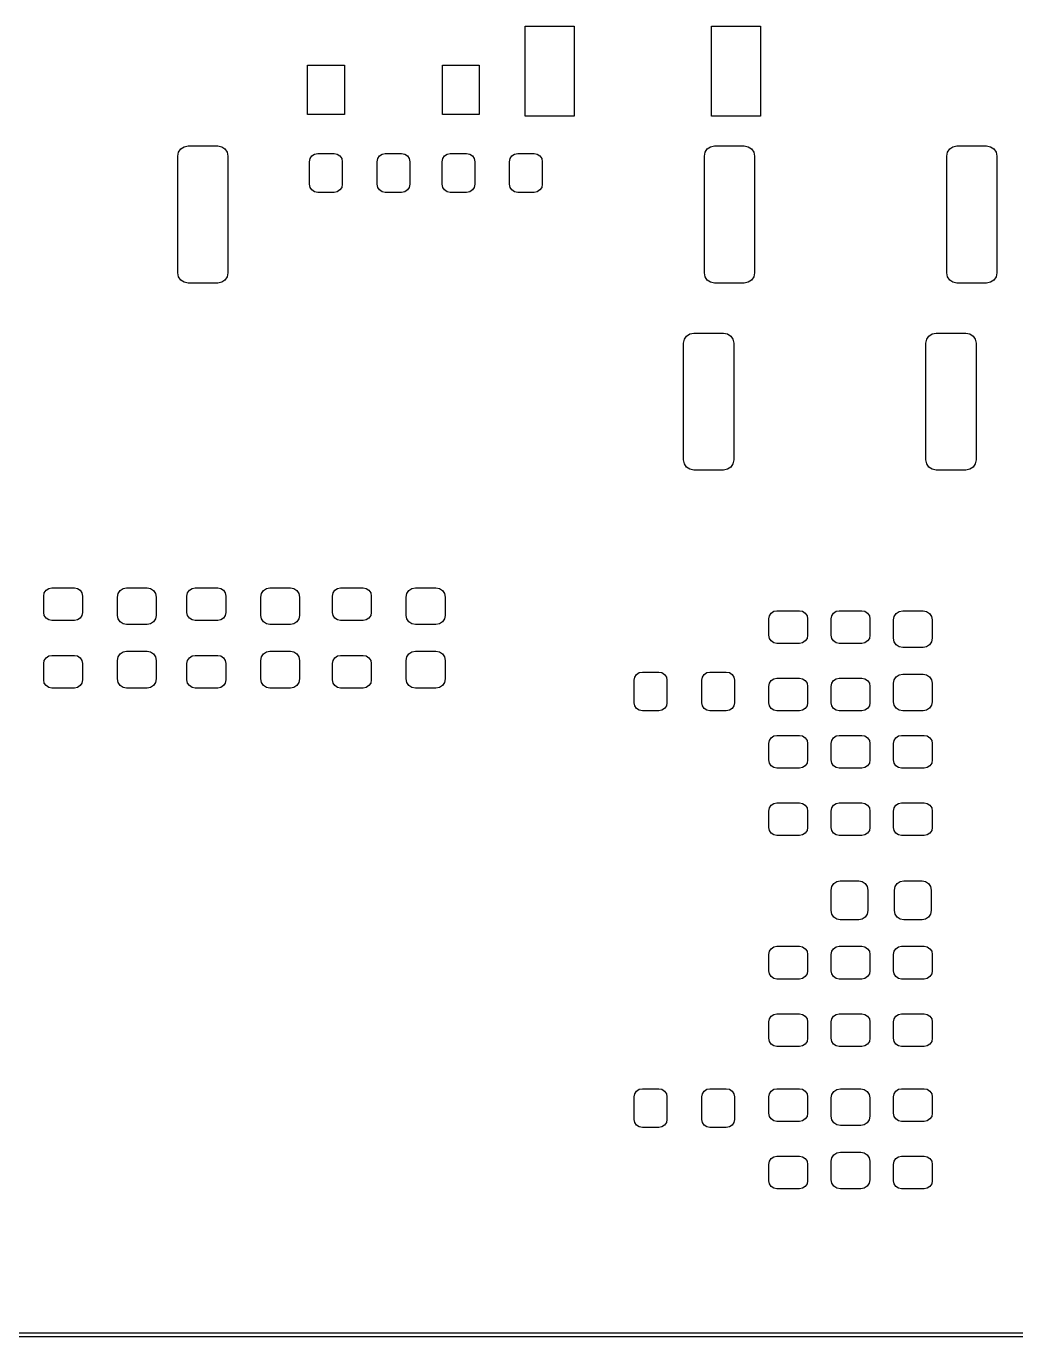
# Model space of a CAD drawing. Extents: x 70 to 170, y -130 to -60.
# Drawn here: x 123.61 to 147.8, y -130.05 to -98.01 of the extents above; entities that cross this region are included whole.
import ezdxf

# ---------------------------------------------------------------- set-up
doc = ezdxf.new("R2010")
doc.units = 0
doc.layers.add('BLACK', color=7, linetype='CONTINUOUS')

msp = doc.modelspace()

# ---------------------------------------------------------------- linework, layer by layer
at = {"layer": 'BLACK', "linetype": 'CONTINUOUS'}
for p, q in [((135.805, -100.213), (135.805, -98.013)), ((135.805, -98.013), (137.005, -98.013)), ((137.005, -98.013), (137.005, -100.213)), ((140.365, -100.213), (140.365, -98.013)), ((140.365, -98.013), (141.565, -98.013)), ((141.565, -98.013), (141.565, -100.213)), ((130.488, -100.168), (130.488, -98.968)), ((130.488, -98.968), (131.388, -98.968)), ((131.388, -98.968), (131.388, -100.168)), ((133.788, -100.168), (133.788, -98.968)), ((133.788, -98.968), (134.688, -98.968)), ((134.688, -98.968), (134.688, -100.168)), ((131.388, -100.168), (130.488, -100.168)), ((134.688, -100.168), (133.788, -100.168)), ((137.005, -100.213), (135.805, -100.213)), ((141.565, -100.213), (140.365, -100.213)), ((127.318, -101.191), (127.337, -101.095)), ((127.318, -104.041), (127.318, -101.191)), ((127.337, -101.095), (127.391, -101.014)), ((127.391, -101.014), (127.472, -100.96)), ((127.472, -100.96), (127.568, -100.941)), ((127.568, -100.941), (128.293, -100.941)), ((128.293, -100.941), (128.389, -100.96)), ((128.389, -100.96), (128.47, -101.014)), ((128.47, -101.014), (128.524, -101.095)), ((128.524, -101.095), (128.543, -101.191)), ((128.543, -101.191), (128.543, -104.041)), ((130.553, -101.248), (130.597, -101.184)), ((130.597, -101.184), (130.661, -101.14)), ((130.661, -101.14), (130.738, -101.125)), ((130.738, -101.125), (131.138, -101.125)), ((131.138, -101.125), (131.215, -101.14)), ((131.215, -101.14), (131.279, -101.184)), ((131.279, -101.184), (131.323, -101.248)), ((132.203, -101.248), (132.247, -101.184)), ((132.247, -101.184), (132.311, -101.14)), ((132.311, -101.14), (132.388, -101.125)), ((132.388, -101.125), (132.788, -101.125)), ((132.788, -101.125), (132.865, -101.14)), ((132.865, -101.14), (132.929, -101.184)), ((132.929, -101.184), (132.973, -101.248)), ((133.792, -101.248), (133.836, -101.184)), ((133.836, -101.184), (133.9, -101.14)), ((133.9, -101.14), (133.977, -101.125)), ((133.977, -101.125), (134.377, -101.125)), ((134.377, -101.125), (134.454, -101.14)), ((134.454, -101.14), (134.518, -101.184)), ((134.518, -101.184), (134.562, -101.248)), ((135.442, -101.248), (135.486, -101.184)), ((135.486, -101.184), (135.55, -101.14)), ((135.55, -101.14), (135.627, -101.125)), ((135.627, -101.125), (136.027, -101.125)), ((136.027, -101.125), (136.104, -101.14)), ((136.104, -101.14), (136.168, -101.184)), ((136.168, -101.184), (136.212, -101.248)), ((140.189, -101.191), (140.208, -101.095)), ((140.189, -104.041), (140.189, -101.191)), ((140.208, -101.095), (140.262, -101.014)), ((140.262, -101.014), (140.343, -100.96)), ((140.343, -100.96), (140.439, -100.941)), ((140.439, -100.941), (141.164, -100.941)), ((141.164, -100.941), (141.26, -100.96)), ((141.26, -100.96), (141.341, -101.014)), ((141.341, -101.014), (141.395, -101.095)), ((141.395, -101.095), (141.414, -101.191)), ((141.414, -101.191), (141.414, -104.041)), ((146.114, -101.191), (146.133, -101.095)), ((146.114, -104.041), (146.114, -101.191)), ((146.133, -101.095), (146.187, -101.014)), ((146.187, -101.014), (146.268, -100.96)), ((146.268, -100.96), (146.364, -100.941)), ((146.364, -100.941), (147.089, -100.941)), ((147.089, -100.941), (147.185, -100.96)), ((147.185, -100.96), (147.266, -101.014)), ((147.266, -101.014), (147.32, -101.095)), ((147.32, -101.095), (147.339, -101.191)), ((147.339, -101.191), (147.339, -104.041)), ((130.538, -101.325), (130.553, -101.248)), ((130.538, -101.875), (130.538, -101.325)), ((131.323, -101.248), (131.338, -101.325)), ((131.338, -101.325), (131.338, -101.875)), ((132.188, -101.325), (132.203, -101.248)), ((132.188, -101.875), (132.188, -101.325)), ((132.973, -101.248), (132.988, -101.325)), ((132.988, -101.325), (132.988, -101.875)), ((133.777, -101.325), (133.792, -101.248)), ((133.777, -101.875), (133.777, -101.325)), ((134.562, -101.248), (134.577, -101.325)), ((134.577, -101.325), (134.577, -101.875)), ((135.427, -101.325), (135.442, -101.248)), ((135.427, -101.875), (135.427, -101.325)), ((136.212, -101.248), (136.227, -101.325)), ((136.227, -101.325), (136.227, -101.875)), ((130.553, -101.952), (130.538, -101.875)), ((131.338, -101.875), (131.323, -101.952)), ((132.203, -101.952), (132.188, -101.875)), ((132.988, -101.875), (132.973, -101.952)), ((133.792, -101.952), (133.777, -101.875)), ((134.577, -101.875), (134.562, -101.952)), ((135.442, -101.952), (135.427, -101.875)), ((136.227, -101.875), (136.212, -101.952)), ((130.597, -102.016), (130.553, -101.952)), ((130.661, -102.06), (130.597, -102.016)), ((130.738, -102.075), (130.661, -102.06)), ((131.138, -102.075), (130.738, -102.075)), ((131.215, -102.06), (131.138, -102.075)), ((131.279, -102.016), (131.215, -102.06)), ((131.323, -101.952), (131.279, -102.016)), ((132.247, -102.016), (132.203, -101.952)), ((132.311, -102.06), (132.247, -102.016)), ((132.388, -102.075), (132.311, -102.06)), ((132.788, -102.075), (132.388, -102.075)), ((132.865, -102.06), (132.788, -102.075)), ((132.929, -102.016), (132.865, -102.06)), ((132.973, -101.952), (132.929, -102.016)), ((133.836, -102.016), (133.792, -101.952)), ((133.9, -102.06), (133.836, -102.016)), ((133.977, -102.075), (133.9, -102.06)), ((134.377, -102.075), (133.977, -102.075)), ((134.454, -102.06), (134.377, -102.075)), ((134.518, -102.016), (134.454, -102.06)), ((134.562, -101.952), (134.518, -102.016)), ((135.486, -102.016), (135.442, -101.952)), ((135.55, -102.06), (135.486, -102.016)), ((135.627, -102.075), (135.55, -102.06)), ((136.027, -102.075), (135.627, -102.075)), ((136.104, -102.06), (136.027, -102.075)), ((136.168, -102.016), (136.104, -102.06)), ((136.212, -101.952), (136.168, -102.016)), ((127.337, -104.137), (127.318, -104.041)), ((128.543, -104.041), (128.524, -104.137)), ((140.208, -104.137), (140.189, -104.041)), ((141.414, -104.041), (141.395, -104.137)), ((146.133, -104.137), (146.114, -104.041)), ((147.339, -104.041), (147.32, -104.137)), ((127.391, -104.218), (127.337, -104.137)), ((127.472, -104.272), (127.391, -104.218)), ((127.568, -104.291), (127.472, -104.272)), ((128.293, -104.291), (127.568, -104.291)), ((128.389, -104.272), (128.293, -104.291)), ((128.47, -104.218), (128.389, -104.272)), ((128.524, -104.137), (128.47, -104.218)), ((140.262, -104.218), (140.208, -104.137)), ((140.343, -104.272), (140.262, -104.218)), ((140.439, -104.291), (140.343, -104.272)), ((141.164, -104.291), (140.439, -104.291)), ((141.26, -104.272), (141.164, -104.291)), ((141.341, -104.218), (141.26, -104.272)), ((141.395, -104.137), (141.341, -104.218)), ((146.187, -104.218), (146.133, -104.137)), ((146.268, -104.272), (146.187, -104.218)), ((146.364, -104.291), (146.268, -104.272)), ((147.089, -104.291), (146.364, -104.291)), ((147.185, -104.272), (147.089, -104.291)), ((147.266, -104.218), (147.185, -104.272)), ((147.32, -104.137), (147.266, -104.218)), ((139.681, -105.763), (139.7, -105.667)), ((139.7, -105.667), (139.754, -105.586)), ((139.754, -105.586), (139.835, -105.532)), ((139.835, -105.532), (139.931, -105.513)), ((139.931, -105.513), (140.656, -105.513)), ((140.656, -105.513), (140.752, -105.532)), ((140.752, -105.532), (140.833, -105.586)), ((140.833, -105.586), (140.887, -105.667)), ((140.887, -105.667), (140.906, -105.763)), ((145.606, -105.763), (145.625, -105.667)), ((145.625, -105.667), (145.679, -105.586)), ((145.679, -105.586), (145.76, -105.532)), ((145.76, -105.532), (145.856, -105.513)), ((145.856, -105.513), (146.581, -105.513)), ((146.581, -105.513), (146.677, -105.532)), ((146.677, -105.532), (146.758, -105.586)), ((146.758, -105.586), (146.812, -105.667)), ((146.812, -105.667), (146.831, -105.763)), ((139.681, -108.613), (139.681, -105.763)), ((140.906, -105.763), (140.906, -108.613)), ((145.606, -108.613), (145.606, -105.763)), ((146.831, -105.763), (146.831, -108.613)), ((139.7, -108.709), (139.681, -108.613)), ((139.754, -108.79), (139.7, -108.709)), ((139.835, -108.844), (139.754, -108.79)), ((139.931, -108.863), (139.835, -108.844)), ((140.656, -108.863), (139.931, -108.863)), ((140.752, -108.844), (140.656, -108.863)), ((140.833, -108.79), (140.752, -108.844)), ((140.887, -108.709), (140.833, -108.79)), ((140.906, -108.613), (140.887, -108.709)), ((145.625, -108.709), (145.606, -108.613)), ((145.679, -108.79), (145.625, -108.709)), ((145.76, -108.844), (145.679, -108.79)), ((145.856, -108.863), (145.76, -108.844)), ((146.581, -108.863), (145.856, -108.863)), ((146.677, -108.844), (146.581, -108.863)), ((146.758, -108.79), (146.677, -108.844)), ((146.812, -108.709), (146.758, -108.79)), ((146.831, -108.613), (146.812, -108.709)), ((124.052, -111.865), (124.095, -111.801)), ((124.095, -111.801), (124.16, -111.757)), ((124.16, -111.757), (124.237, -111.742)), ((124.237, -111.742), (124.787, -111.742)), ((124.787, -111.742), (124.863, -111.757)), ((124.863, -111.757), (124.928, -111.801)), ((124.928, -111.801), (124.972, -111.865)), ((125.858, -111.881), (125.907, -111.808)), ((125.907, -111.808), (125.98, -111.759)), ((125.98, -111.759), (126.066, -111.742)), ((126.066, -111.742), (126.566, -111.742)), ((126.566, -111.742), (126.652, -111.759)), ((126.652, -111.759), (126.725, -111.808)), ((126.725, -111.808), (126.774, -111.881)), ((127.556, -111.865), (127.6, -111.801)), ((127.6, -111.801), (127.664, -111.757)), ((127.664, -111.757), (127.741, -111.742)), ((127.741, -111.742), (128.291, -111.742)), ((128.291, -111.742), (128.368, -111.757)), ((128.368, -111.757), (128.432, -111.801)), ((128.432, -111.801), (128.476, -111.865)), ((129.362, -111.881), (129.411, -111.808)), ((129.411, -111.808), (129.484, -111.759)), ((129.484, -111.759), (129.57, -111.742)), ((129.57, -111.742), (130.07, -111.742)), ((130.07, -111.742), (130.156, -111.759)), ((130.156, -111.759), (130.229, -111.808)), ((130.229, -111.808), (130.278, -111.881)), ((131.112, -111.865), (131.156, -111.801)), ((131.156, -111.801), (131.22, -111.757)), ((131.22, -111.757), (131.297, -111.742)), ((131.297, -111.742), (131.847, -111.742)), ((131.847, -111.742), (131.924, -111.757)), ((131.924, -111.757), (131.988, -111.801)), ((131.988, -111.801), (132.032, -111.865)), ((132.918, -111.881), (132.967, -111.808)), ((132.967, -111.808), (133.04, -111.759)), ((133.04, -111.759), (133.126, -111.742)), ((133.126, -111.742), (133.626, -111.742)), ((133.626, -111.742), (133.712, -111.759)), ((133.712, -111.759), (133.785, -111.808)), ((133.785, -111.808), (133.834, -111.881)), ((124.037, -111.942), (124.052, -111.865)), ((124.037, -112.342), (124.037, -111.942)), ((124.972, -111.865), (124.987, -111.942)), ((124.987, -111.942), (124.987, -112.342)), ((125.841, -111.967), (125.858, -111.881)), ((125.841, -112.417), (125.841, -111.967)), ((126.774, -111.881), (126.791, -111.967)), ((126.791, -111.967), (126.791, -112.417)), ((127.541, -111.942), (127.556, -111.865)), ((127.541, -112.342), (127.541, -111.942)), ((128.476, -111.865), (128.491, -111.942)), ((128.491, -111.942), (128.491, -112.342)), ((129.345, -111.967), (129.362, -111.881)), ((129.345, -112.417), (129.345, -111.967)), ((130.278, -111.881), (130.295, -111.967)), ((130.295, -111.967), (130.295, -112.417)), ((131.097, -111.942), (131.112, -111.865)), ((131.097, -112.342), (131.097, -111.942)), ((132.032, -111.865), (132.047, -111.942)), ((132.047, -111.942), (132.047, -112.342)), ((132.901, -111.967), (132.918, -111.881)), ((132.901, -112.417), (132.901, -111.967)), ((133.834, -111.881), (133.851, -111.967)), ((133.851, -111.967), (133.851, -112.417)), ((124.052, -112.419), (124.037, -112.342)), ((124.095, -112.483), (124.052, -112.419)), ((124.972, -112.419), (124.928, -112.483)), ((124.987, -112.342), (124.972, -112.419)), ((125.858, -112.503), (125.841, -112.417)), ((126.791, -112.417), (126.774, -112.503)), ((127.556, -112.419), (127.541, -112.342)), ((127.6, -112.483), (127.556, -112.419)), ((128.476, -112.419), (128.432, -112.483)), ((128.491, -112.342), (128.476, -112.419)), ((129.362, -112.503), (129.345, -112.417)), ((130.295, -112.417), (130.278, -112.503)), ((131.112, -112.419), (131.097, -112.342)), ((131.156, -112.483), (131.112, -112.419)), ((132.032, -112.419), (131.988, -112.483)), ((132.047, -112.342), (132.032, -112.419)), ((132.918, -112.503), (132.901, -112.417)), ((133.851, -112.417), (133.834, -112.503)), ((141.765, -112.5), (141.78, -112.423)), ((141.78, -112.423), (141.824, -112.359)), ((141.824, -112.359), (141.888, -112.315)), ((141.888, -112.315), (141.965, -112.3)), ((141.965, -112.3), (142.515, -112.3)), ((142.515, -112.3), (142.592, -112.315)), ((142.592, -112.315), (142.656, -112.359)), ((142.656, -112.359), (142.7, -112.423)), ((142.7, -112.423), (142.715, -112.5)), ((143.289, -112.5), (143.304, -112.423)), ((143.304, -112.423), (143.348, -112.359)), ((143.348, -112.359), (143.412, -112.315)), ((143.412, -112.315), (143.489, -112.3)), ((143.489, -112.3), (144.039, -112.3)), ((144.039, -112.3), (144.116, -112.315)), ((144.116, -112.315), (144.18, -112.359)), ((144.18, -112.359), (144.224, -112.423)), ((144.224, -112.423), (144.239, -112.5)), ((144.813, -112.525), (144.83, -112.439)), ((144.83, -112.439), (144.879, -112.366)), ((144.879, -112.366), (144.952, -112.317)), ((144.952, -112.317), (145.038, -112.3)), ((145.038, -112.3), (145.538, -112.3)), ((145.538, -112.3), (145.624, -112.317)), ((145.624, -112.317), (145.697, -112.366)), ((145.697, -112.366), (145.746, -112.439)), ((145.746, -112.439), (145.763, -112.525)), ((124.16, -112.527), (124.095, -112.483)), ((124.237, -112.542), (124.16, -112.527)), ((124.787, -112.542), (124.237, -112.542)), ((124.863, -112.527), (124.787, -112.542)), ((124.928, -112.483), (124.863, -112.527)), ((125.907, -112.576), (125.858, -112.503)), ((125.98, -112.625), (125.907, -112.576)), ((126.066, -112.642), (125.98, -112.625)), ((126.566, -112.642), (126.066, -112.642)), ((126.652, -112.625), (126.566, -112.642)), ((126.725, -112.576), (126.652, -112.625)), ((126.774, -112.503), (126.725, -112.576)), ((127.664, -112.527), (127.6, -112.483)), ((127.741, -112.542), (127.664, -112.527)), ((128.291, -112.542), (127.741, -112.542)), ((128.368, -112.527), (128.291, -112.542)), ((128.432, -112.483), (128.368, -112.527)), ((129.411, -112.576), (129.362, -112.503)), ((129.484, -112.625), (129.411, -112.576)), ((129.57, -112.642), (129.484, -112.625)), ((130.07, -112.642), (129.57, -112.642)), ((130.156, -112.625), (130.07, -112.642)), ((130.229, -112.576), (130.156, -112.625)), ((130.278, -112.503), (130.229, -112.576)), ((131.22, -112.527), (131.156, -112.483)), ((131.297, -112.542), (131.22, -112.527)), ((131.847, -112.542), (131.297, -112.542)), ((131.924, -112.527), (131.847, -112.542)), ((131.988, -112.483), (131.924, -112.527)), ((132.967, -112.576), (132.918, -112.503)), ((133.04, -112.625), (132.967, -112.576)), ((133.126, -112.642), (133.04, -112.625)), ((133.626, -112.642), (133.126, -112.642)), ((133.712, -112.625), (133.626, -112.642)), ((133.785, -112.576), (133.712, -112.625)), ((133.834, -112.503), (133.785, -112.576)), ((141.765, -112.9), (141.765, -112.5)), ((142.715, -112.5), (142.715, -112.9)), ((143.289, -112.9), (143.289, -112.5)), ((144.239, -112.5), (144.239, -112.9)), ((144.813, -112.975), (144.813, -112.525)), ((145.763, -112.525), (145.763, -112.975)), ((141.78, -112.977), (141.765, -112.9)), ((141.824, -113.041), (141.78, -112.977)), ((141.888, -113.085), (141.824, -113.041)), ((141.965, -113.1), (141.888, -113.085)), ((142.592, -113.085), (142.515, -113.1)), ((142.656, -113.041), (142.592, -113.085)), ((142.7, -112.977), (142.656, -113.041)), ((142.715, -112.9), (142.7, -112.977)), ((143.304, -112.977), (143.289, -112.9)), ((143.348, -113.041), (143.304, -112.977)), ((143.412, -113.085), (143.348, -113.041)), ((143.489, -113.1), (143.412, -113.085)), ((144.116, -113.085), (144.039, -113.1)), ((144.18, -113.041), (144.116, -113.085)), ((144.224, -112.977), (144.18, -113.041)), ((144.239, -112.9), (144.224, -112.977)), ((144.83, -113.061), (144.813, -112.975)), ((144.879, -113.134), (144.83, -113.061)), ((145.746, -113.061), (145.697, -113.134)), ((145.763, -112.975), (145.746, -113.061)), ((124.095, -113.451), (124.16, -113.407)), ((124.16, -113.407), (124.237, -113.392)), ((124.237, -113.392), (124.787, -113.392)), ((124.787, -113.392), (124.863, -113.407)), ((124.863, -113.407), (124.928, -113.451)), ((125.858, -113.431), (125.907, -113.358)), ((125.907, -113.358), (125.98, -113.309)), ((125.98, -113.309), (126.066, -113.292)), ((126.066, -113.292), (126.566, -113.292)), ((126.566, -113.292), (126.652, -113.309)), ((126.652, -113.309), (126.725, -113.358)), ((126.725, -113.358), (126.774, -113.431)), ((127.6, -113.451), (127.664, -113.407)), ((127.664, -113.407), (127.741, -113.392)), ((127.741, -113.392), (128.291, -113.392)), ((128.291, -113.392), (128.368, -113.407)), ((128.368, -113.407), (128.432, -113.451)), ((129.362, -113.431), (129.411, -113.358)), ((129.411, -113.358), (129.484, -113.309)), ((129.484, -113.309), (129.57, -113.292)), ((129.57, -113.292), (130.07, -113.292)), ((130.07, -113.292), (130.156, -113.309)), ((130.156, -113.309), (130.229, -113.358)), ((130.229, -113.358), (130.278, -113.431)), ((131.156, -113.451), (131.22, -113.407)), ((131.22, -113.407), (131.297, -113.392)), ((131.297, -113.392), (131.847, -113.392)), ((131.847, -113.392), (131.924, -113.407)), ((131.924, -113.407), (131.988, -113.451)), ((132.918, -113.431), (132.967, -113.358)), ((132.967, -113.358), (133.04, -113.309)), ((133.04, -113.309), (133.126, -113.292)), ((133.126, -113.292), (133.626, -113.292)), ((133.626, -113.292), (133.712, -113.309)), ((133.712, -113.309), (133.785, -113.358)), ((133.785, -113.358), (133.834, -113.431)), ((142.515, -113.1), (141.965, -113.1)), ((144.039, -113.1), (143.489, -113.1)), ((144.952, -113.183), (144.879, -113.134)), ((145.038, -113.2), (144.952, -113.183)), ((145.538, -113.2), (145.038, -113.2)), ((145.624, -113.183), (145.538, -113.2)), ((145.697, -113.134), (145.624, -113.183)), ((124.037, -113.592), (124.052, -113.515)), ((124.037, -113.992), (124.037, -113.592)), ((124.052, -113.515), (124.095, -113.451)), ((124.928, -113.451), (124.972, -113.515)), ((124.972, -113.515), (124.987, -113.592)), ((124.987, -113.592), (124.987, -113.992)), ((125.841, -113.517), (125.858, -113.431)), ((125.841, -113.967), (125.841, -113.517)), ((126.774, -113.431), (126.791, -113.517)), ((126.791, -113.517), (126.791, -113.967)), ((127.541, -113.592), (127.556, -113.515)), ((127.541, -113.992), (127.541, -113.592)), ((127.556, -113.515), (127.6, -113.451)), ((128.432, -113.451), (128.476, -113.515)), ((128.476, -113.515), (128.491, -113.592)), ((128.491, -113.592), (128.491, -113.992)), ((129.345, -113.517), (129.362, -113.431)), ((129.345, -113.967), (129.345, -113.517)), ((130.278, -113.431), (130.295, -113.517)), ((130.295, -113.517), (130.295, -113.967)), ((131.097, -113.592), (131.112, -113.515)), ((131.097, -113.992), (131.097, -113.592)), ((131.112, -113.515), (131.156, -113.451)), ((131.988, -113.451), (132.032, -113.515)), ((132.032, -113.515), (132.047, -113.592)), ((132.047, -113.592), (132.047, -113.992)), ((132.901, -113.517), (132.918, -113.431)), ((132.901, -113.967), (132.901, -113.517)), ((133.834, -113.431), (133.851, -113.517)), ((133.851, -113.517), (133.851, -113.967)), ((124.052, -114.069), (124.037, -113.992)), ((124.987, -113.992), (124.972, -114.069)), ((125.858, -114.053), (125.841, -113.967)), ((126.791, -113.967), (126.774, -114.053)), ((127.556, -114.069), (127.541, -113.992)), ((128.491, -113.992), (128.476, -114.069)), ((129.362, -114.053), (129.345, -113.967)), ((130.295, -113.967), (130.278, -114.053)), ((131.112, -114.069), (131.097, -113.992)), ((132.047, -113.992), (132.032, -114.069)), ((132.918, -114.053), (132.901, -113.967)), ((133.851, -113.967), (133.834, -114.053)), ((138.475, -114), (138.49, -113.923)), ((138.475, -114.55), (138.475, -114)), ((138.49, -113.923), (138.534, -113.859)), ((138.534, -113.859), (138.598, -113.815)), ((138.598, -113.815), (138.675, -113.8)), ((138.675, -113.8), (139.075, -113.8)), ((139.075, -113.8), (139.152, -113.815)), ((139.152, -113.815), (139.216, -113.859)), ((139.216, -113.859), (139.26, -113.923)), ((139.26, -113.923), (139.275, -114)), ((139.275, -114), (139.275, -114.55)), ((140.125, -114), (140.14, -113.923)), ((140.125, -114.55), (140.125, -114)), ((140.14, -113.923), (140.184, -113.859)), ((140.184, -113.859), (140.248, -113.815)), ((140.248, -113.815), (140.325, -113.8)), ((140.325, -113.8), (140.725, -113.8)), ((140.725, -113.8), (140.802, -113.815)), ((140.802, -113.815), (140.866, -113.859)), ((140.866, -113.859), (140.91, -113.923)), ((140.91, -113.923), (140.925, -114)), ((140.925, -114), (140.925, -114.55)), ((141.78, -114.073), (141.824, -114.009)), ((141.824, -114.009), (141.888, -113.965)), ((141.888, -113.965), (141.965, -113.95)), ((141.965, -113.95), (142.515, -113.95)), ((142.515, -113.95), (142.592, -113.965)), ((142.592, -113.965), (142.656, -114.009)), ((142.656, -114.009), (142.7, -114.073)), ((143.304, -114.073), (143.348, -114.009)), ((143.348, -114.009), (143.412, -113.965)), ((143.412, -113.965), (143.489, -113.95)), ((143.489, -113.95), (144.039, -113.95)), ((144.039, -113.95), (144.116, -113.965)), ((144.116, -113.965), (144.18, -114.009)), ((144.18, -114.009), (144.224, -114.073)), ((144.813, -114.075), (144.83, -113.989)), ((144.83, -113.989), (144.879, -113.916)), ((144.879, -113.916), (144.952, -113.867)), ((144.952, -113.867), (145.038, -113.85)), ((145.038, -113.85), (145.538, -113.85)), ((145.538, -113.85), (145.624, -113.867)), ((145.624, -113.867), (145.697, -113.916)), ((145.697, -113.916), (145.746, -113.989)), ((145.746, -113.989), (145.763, -114.075)), ((124.095, -114.133), (124.052, -114.069)), ((124.16, -114.177), (124.095, -114.133)), ((124.237, -114.192), (124.16, -114.177)), ((124.787, -114.192), (124.237, -114.192)), ((124.863, -114.177), (124.787, -114.192)), ((124.928, -114.133), (124.863, -114.177)), ((124.972, -114.069), (124.928, -114.133)), ((125.907, -114.126), (125.858, -114.053)), ((125.98, -114.175), (125.907, -114.126)), ((126.066, -114.192), (125.98, -114.175)), ((126.566, -114.192), (126.066, -114.192)), ((126.652, -114.175), (126.566, -114.192)), ((126.725, -114.126), (126.652, -114.175)), ((126.774, -114.053), (126.725, -114.126)), ((127.6, -114.133), (127.556, -114.069)), ((127.664, -114.177), (127.6, -114.133)), ((127.741, -114.192), (127.664, -114.177)), ((128.291, -114.192), (127.741, -114.192)), ((128.368, -114.177), (128.291, -114.192)), ((128.432, -114.133), (128.368, -114.177)), ((128.476, -114.069), (128.432, -114.133)), ((129.411, -114.126), (129.362, -114.053)), ((129.484, -114.175), (129.411, -114.126)), ((129.57, -114.192), (129.484, -114.175)), ((130.07, -114.192), (129.57, -114.192)), ((130.156, -114.175), (130.07, -114.192)), ((130.229, -114.126), (130.156, -114.175)), ((130.278, -114.053), (130.229, -114.126)), ((131.156, -114.133), (131.112, -114.069)), ((131.22, -114.177), (131.156, -114.133)), ((131.297, -114.192), (131.22, -114.177)), ((131.847, -114.192), (131.297, -114.192)), ((131.924, -114.177), (131.847, -114.192)), ((131.988, -114.133), (131.924, -114.177)), ((132.032, -114.069), (131.988, -114.133)), ((132.967, -114.126), (132.918, -114.053)), ((133.04, -114.175), (132.967, -114.126)), ((133.126, -114.192), (133.04, -114.175)), ((133.626, -114.192), (133.126, -114.192)), ((133.712, -114.175), (133.626, -114.192)), ((133.785, -114.126), (133.712, -114.175)), ((133.834, -114.053), (133.785, -114.126)), ((141.765, -114.15), (141.78, -114.073)), ((141.765, -114.55), (141.765, -114.15)), ((142.7, -114.073), (142.715, -114.15)), ((142.715, -114.15), (142.715, -114.55)), ((143.289, -114.15), (143.304, -114.073)), ((143.289, -114.55), (143.289, -114.15)), ((144.224, -114.073), (144.239, -114.15)), ((144.239, -114.15), (144.239, -114.55)), ((144.813, -114.525), (144.813, -114.075)), ((145.763, -114.075), (145.763, -114.525)), ((138.49, -114.627), (138.475, -114.55)), ((138.534, -114.691), (138.49, -114.627)), ((138.598, -114.735), (138.534, -114.691)), ((139.216, -114.691), (139.152, -114.735)), ((139.26, -114.627), (139.216, -114.691)), ((139.275, -114.55), (139.26, -114.627)), ((140.14, -114.627), (140.125, -114.55)), ((140.184, -114.691), (140.14, -114.627)), ((140.248, -114.735), (140.184, -114.691)), ((140.866, -114.691), (140.802, -114.735)), ((140.91, -114.627), (140.866, -114.691)), ((140.925, -114.55), (140.91, -114.627)), ((141.78, -114.627), (141.765, -114.55)), ((141.824, -114.691), (141.78, -114.627)), ((141.888, -114.735), (141.824, -114.691)), ((142.656, -114.691), (142.592, -114.735)), ((142.7, -114.627), (142.656, -114.691)), ((142.715, -114.55), (142.7, -114.627)), ((143.304, -114.627), (143.289, -114.55)), ((143.348, -114.691), (143.304, -114.627)), ((143.412, -114.735), (143.348, -114.691)), ((144.18, -114.691), (144.116, -114.735)), ((144.224, -114.627), (144.18, -114.691)), ((144.239, -114.55), (144.224, -114.627)), ((144.83, -114.611), (144.813, -114.525)), ((144.879, -114.684), (144.83, -114.611)), ((144.952, -114.733), (144.879, -114.684)), ((145.697, -114.684), (145.624, -114.733)), ((145.746, -114.611), (145.697, -114.684)), ((145.763, -114.525), (145.746, -114.611)), ((138.675, -114.75), (138.598, -114.735)), ((139.075, -114.75), (138.675, -114.75)), ((139.152, -114.735), (139.075, -114.75)), ((140.325, -114.75), (140.248, -114.735)), ((140.725, -114.75), (140.325, -114.75)), ((140.802, -114.735), (140.725, -114.75)), ((141.965, -114.75), (141.888, -114.735)), ((142.515, -114.75), (141.965, -114.75)), ((142.592, -114.735), (142.515, -114.75)), ((143.489, -114.75), (143.412, -114.735)), ((144.039, -114.75), (143.489, -114.75)), ((144.116, -114.735), (144.039, -114.75)), ((145.038, -114.75), (144.952, -114.733)), ((145.538, -114.75), (145.038, -114.75)), ((145.624, -114.733), (145.538, -114.75)), ((141.765, -115.548), (141.78, -115.471)), ((141.765, -115.948), (141.765, -115.548)), ((141.78, -115.471), (141.824, -115.407)), ((141.824, -115.407), (141.888, -115.363)), ((141.888, -115.363), (141.965, -115.348)), ((141.965, -115.348), (142.515, -115.348)), ((142.515, -115.348), (142.592, -115.363)), ((142.592, -115.363), (142.656, -115.407)), ((142.656, -115.407), (142.7, -115.471)), ((142.7, -115.471), (142.715, -115.548)), ((142.715, -115.548), (142.715, -115.948)), ((143.289, -115.548), (143.304, -115.471)), ((143.289, -115.948), (143.289, -115.548)), ((143.304, -115.471), (143.348, -115.407)), ((143.348, -115.407), (143.412, -115.363)), ((143.412, -115.363), (143.489, -115.348)), ((143.489, -115.348), (144.039, -115.348)), ((144.039, -115.348), (144.116, -115.363)), ((144.116, -115.363), (144.18, -115.407)), ((144.18, -115.407), (144.224, -115.471)), ((144.224, -115.471), (144.239, -115.548)), ((144.239, -115.548), (144.239, -115.948)), ((144.813, -115.548), (144.828, -115.471)), ((144.813, -115.948), (144.813, -115.548)), ((144.828, -115.471), (144.872, -115.407)), ((144.872, -115.407), (144.936, -115.363)), ((144.936, -115.363), (145.013, -115.348)), ((145.013, -115.348), (145.563, -115.348)), ((145.563, -115.348), (145.64, -115.363)), ((145.64, -115.363), (145.704, -115.407)), ((145.704, -115.407), (145.748, -115.471)), ((145.748, -115.471), (145.763, -115.548)), ((145.763, -115.548), (145.763, -115.948)), ((141.78, -116.025), (141.765, -115.948)), ((142.715, -115.948), (142.7, -116.025)), ((143.304, -116.025), (143.289, -115.948)), ((144.239, -115.948), (144.224, -116.025)), ((144.828, -116.025), (144.813, -115.948)), ((145.763, -115.948), (145.748, -116.025)), ((141.824, -116.089), (141.78, -116.025)), ((141.888, -116.133), (141.824, -116.089)), ((141.965, -116.148), (141.888, -116.133)), ((142.515, -116.148), (141.965, -116.148)), ((142.592, -116.133), (142.515, -116.148)), ((142.656, -116.089), (142.592, -116.133)), ((142.7, -116.025), (142.656, -116.089)), ((143.348, -116.089), (143.304, -116.025)), ((143.412, -116.133), (143.348, -116.089)), ((143.489, -116.148), (143.412, -116.133)), ((144.039, -116.148), (143.489, -116.148)), ((144.116, -116.133), (144.039, -116.148)), ((144.18, -116.089), (144.116, -116.133)), ((144.224, -116.025), (144.18, -116.089)), ((144.872, -116.089), (144.828, -116.025)), ((144.936, -116.133), (144.872, -116.089)), ((145.013, -116.148), (144.936, -116.133)), ((145.563, -116.148), (145.013, -116.148)), ((145.64, -116.133), (145.563, -116.148)), ((145.704, -116.089), (145.64, -116.133)), ((145.748, -116.025), (145.704, -116.089)), ((141.765, -117.198), (141.78, -117.121)), ((141.765, -117.598), (141.765, -117.198)), ((141.78, -117.121), (141.824, -117.057)), ((141.824, -117.057), (141.888, -117.013)), ((141.888, -117.013), (141.965, -116.998)), ((141.965, -116.998), (142.515, -116.998)), ((142.515, -116.998), (142.592, -117.013)), ((142.592, -117.013), (142.656, -117.057)), ((142.656, -117.057), (142.7, -117.121)), ((142.7, -117.121), (142.715, -117.198)), ((142.715, -117.198), (142.715, -117.598)), ((143.289, -117.198), (143.304, -117.121)), ((143.289, -117.598), (143.289, -117.198)), ((143.304, -117.121), (143.348, -117.057)), ((143.348, -117.057), (143.412, -117.013)), ((143.412, -117.013), (143.489, -116.998)), ((143.489, -116.998), (144.039, -116.998)), ((144.039, -116.998), (144.116, -117.013)), ((144.116, -117.013), (144.18, -117.057)), ((144.18, -117.057), (144.224, -117.121)), ((144.224, -117.121), (144.239, -117.198)), ((144.239, -117.198), (144.239, -117.598)), ((144.813, -117.198), (144.828, -117.121)), ((144.813, -117.598), (144.813, -117.198)), ((144.828, -117.121), (144.872, -117.057)), ((144.872, -117.057), (144.936, -117.013)), ((144.936, -117.013), (145.013, -116.998)), ((145.013, -116.998), (145.563, -116.998)), ((145.563, -116.998), (145.64, -117.013)), ((145.64, -117.013), (145.704, -117.057)), ((145.704, -117.057), (145.748, -117.121)), ((145.748, -117.121), (145.763, -117.198)), ((145.763, -117.198), (145.763, -117.598)), ((141.78, -117.675), (141.765, -117.598)), ((141.824, -117.739), (141.78, -117.675)), ((141.888, -117.783), (141.824, -117.739)), ((141.965, -117.798), (141.888, -117.783)), ((142.515, -117.798), (141.965, -117.798)), ((142.592, -117.783), (142.515, -117.798)), ((142.656, -117.739), (142.592, -117.783)), ((142.7, -117.675), (142.656, -117.739)), ((142.715, -117.598), (142.7, -117.675)), ((143.304, -117.675), (143.289, -117.598)), ((143.348, -117.739), (143.304, -117.675)), ((143.412, -117.783), (143.348, -117.739)), ((143.489, -117.798), (143.412, -117.783)), ((144.039, -117.798), (143.489, -117.798)), ((144.116, -117.783), (144.039, -117.798)), ((144.18, -117.739), (144.116, -117.783)), ((144.224, -117.675), (144.18, -117.739)), ((144.239, -117.598), (144.224, -117.675)), ((144.828, -117.675), (144.813, -117.598)), ((144.872, -117.739), (144.828, -117.675)), ((144.936, -117.783), (144.872, -117.739)), ((145.013, -117.798), (144.936, -117.783)), ((145.563, -117.798), (145.013, -117.798)), ((145.64, -117.783), (145.563, -117.798)), ((145.704, -117.739), (145.64, -117.783)), ((145.748, -117.675), (145.704, -117.739)), ((145.763, -117.598), (145.748, -117.675)), ((143.288, -119.13), (143.305, -119.044)), ((143.288, -119.63), (143.288, -119.13)), ((143.305, -119.044), (143.354, -118.971)), ((143.354, -118.971), (143.427, -118.922)), ((143.427, -118.922), (143.513, -118.905)), ((143.513, -118.905), (143.963, -118.905)), ((143.963, -118.905), (144.049, -118.922)), ((144.049, -118.922), (144.122, -118.971)), ((144.122, -118.971), (144.171, -119.044)), ((144.171, -119.044), (144.188, -119.13)), ((144.188, -119.13), (144.188, -119.63)), ((144.838, -119.13), (144.855, -119.044)), ((144.838, -119.63), (144.838, -119.13)), ((144.855, -119.044), (144.904, -118.971)), ((144.904, -118.971), (144.977, -118.922)), ((144.977, -118.922), (145.063, -118.905)), ((145.063, -118.905), (145.513, -118.905)), ((145.513, -118.905), (145.599, -118.922)), ((145.599, -118.922), (145.672, -118.971)), ((145.672, -118.971), (145.721, -119.044)), ((145.721, -119.044), (145.738, -119.13)), ((145.738, -119.13), (145.738, -119.63)), ((143.305, -119.716), (143.288, -119.63)), ((143.354, -119.789), (143.305, -119.716)), ((143.427, -119.838), (143.354, -119.789)), ((144.122, -119.789), (144.049, -119.838)), ((144.171, -119.716), (144.122, -119.789)), ((144.188, -119.63), (144.171, -119.716)), ((144.855, -119.716), (144.838, -119.63)), ((144.904, -119.789), (144.855, -119.716)), ((144.977, -119.838), (144.904, -119.789)), ((145.672, -119.789), (145.599, -119.838)), ((145.721, -119.716), (145.672, -119.789)), ((145.738, -119.63), (145.721, -119.716)), ((143.513, -119.855), (143.427, -119.838)), ((143.963, -119.855), (143.513, -119.855)), ((144.049, -119.838), (143.963, -119.855)), ((145.063, -119.855), (144.977, -119.838)), ((145.513, -119.855), (145.063, -119.855)), ((145.599, -119.838), (145.513, -119.855)), ((141.765, -120.704), (141.78, -120.627)), ((141.765, -121.104), (141.765, -120.704)), ((141.78, -120.627), (141.824, -120.563)), ((141.824, -120.563), (141.888, -120.519)), ((141.888, -120.519), (141.965, -120.504)), ((141.965, -120.504), (142.515, -120.504)), ((142.515, -120.504), (142.592, -120.519)), ((142.592, -120.519), (142.656, -120.563)), ((142.656, -120.563), (142.7, -120.627)), ((142.7, -120.627), (142.715, -120.704)), ((142.715, -120.704), (142.715, -121.104)), ((143.289, -120.704), (143.304, -120.627)), ((143.289, -121.104), (143.289, -120.704)), ((143.304, -120.627), (143.348, -120.563)), ((143.348, -120.563), (143.412, -120.519)), ((143.412, -120.519), (143.489, -120.504)), ((143.489, -120.504), (144.039, -120.504)), ((144.039, -120.504), (144.116, -120.519)), ((144.116, -120.519), (144.18, -120.563)), ((144.18, -120.563), (144.224, -120.627)), ((144.224, -120.627), (144.239, -120.704)), ((144.239, -120.704), (144.239, -121.104)), ((144.813, -120.704), (144.828, -120.627)), ((144.813, -121.104), (144.813, -120.704)), ((144.828, -120.627), (144.872, -120.563)), ((144.872, -120.563), (144.936, -120.519)), ((144.936, -120.519), (145.013, -120.504)), ((145.013, -120.504), (145.563, -120.504)), ((145.563, -120.504), (145.64, -120.519)), ((145.64, -120.519), (145.704, -120.563)), ((145.704, -120.563), (145.748, -120.627)), ((145.748, -120.627), (145.763, -120.704)), ((145.763, -120.704), (145.763, -121.104)), ((141.78, -121.181), (141.765, -121.104)), ((141.824, -121.245), (141.78, -121.181)), ((141.888, -121.289), (141.824, -121.245)), ((141.965, -121.304), (141.888, -121.289)), ((142.515, -121.304), (141.965, -121.304)), ((142.592, -121.289), (142.515, -121.304)), ((142.656, -121.245), (142.592, -121.289)), ((142.7, -121.181), (142.656, -121.245)), ((142.715, -121.104), (142.7, -121.181)), ((143.304, -121.181), (143.289, -121.104)), ((143.348, -121.245), (143.304, -121.181)), ((143.412, -121.289), (143.348, -121.245)), ((143.489, -121.304), (143.412, -121.289)), ((144.039, -121.304), (143.489, -121.304)), ((144.116, -121.289), (144.039, -121.304)), ((144.18, -121.245), (144.116, -121.289)), ((144.224, -121.181), (144.18, -121.245)), ((144.239, -121.104), (144.224, -121.181)), ((144.828, -121.181), (144.813, -121.104)), ((144.872, -121.245), (144.828, -121.181)), ((144.936, -121.289), (144.872, -121.245)), ((145.013, -121.304), (144.936, -121.289)), ((145.563, -121.304), (145.013, -121.304)), ((145.64, -121.289), (145.563, -121.304)), ((145.704, -121.245), (145.64, -121.289)), ((145.748, -121.181), (145.704, -121.245)), ((145.763, -121.104), (145.748, -121.181)), ((141.765, -122.354), (141.78, -122.277)), ((141.765, -122.754), (141.765, -122.354)), ((141.78, -122.277), (141.824, -122.213)), ((141.824, -122.213), (141.888, -122.169)), ((141.888, -122.169), (141.965, -122.154)), ((141.965, -122.154), (142.515, -122.154)), ((142.515, -122.154), (142.592, -122.169)), ((142.592, -122.169), (142.656, -122.213)), ((142.656, -122.213), (142.7, -122.277)), ((142.7, -122.277), (142.715, -122.354)), ((142.715, -122.354), (142.715, -122.754)), ((143.289, -122.354), (143.304, -122.277)), ((143.289, -122.754), (143.289, -122.354)), ((143.304, -122.277), (143.348, -122.213)), ((143.348, -122.213), (143.412, -122.169)), ((143.412, -122.169), (143.489, -122.154)), ((143.489, -122.154), (144.039, -122.154)), ((144.039, -122.154), (144.116, -122.169)), ((144.116, -122.169), (144.18, -122.213)), ((144.18, -122.213), (144.224, -122.277)), ((144.224, -122.277), (144.239, -122.354)), ((144.239, -122.354), (144.239, -122.754)), ((144.813, -122.354), (144.828, -122.277)), ((144.813, -122.754), (144.813, -122.354)), ((144.828, -122.277), (144.872, -122.213)), ((144.872, -122.213), (144.936, -122.169)), ((144.936, -122.169), (145.013, -122.154)), ((145.013, -122.154), (145.563, -122.154)), ((145.563, -122.154), (145.64, -122.169)), ((145.64, -122.169), (145.704, -122.213)), ((145.704, -122.213), (145.748, -122.277)), ((145.748, -122.277), (145.763, -122.354)), ((145.763, -122.354), (145.763, -122.754)), ((141.78, -122.831), (141.765, -122.754)), ((141.824, -122.895), (141.78, -122.831)), ((141.888, -122.939), (141.824, -122.895)), ((141.965, -122.954), (141.888, -122.939)), ((142.515, -122.954), (141.965, -122.954)), ((142.592, -122.939), (142.515, -122.954)), ((142.656, -122.895), (142.592, -122.939)), ((142.7, -122.831), (142.656, -122.895)), ((142.715, -122.754), (142.7, -122.831)), ((143.304, -122.831), (143.289, -122.754)), ((143.348, -122.895), (143.304, -122.831)), ((143.412, -122.939), (143.348, -122.895)), ((143.489, -122.954), (143.412, -122.939)), ((144.039, -122.954), (143.489, -122.954)), ((144.116, -122.939), (144.039, -122.954)), ((144.18, -122.895), (144.116, -122.939)), ((144.224, -122.831), (144.18, -122.895)), ((144.239, -122.754), (144.224, -122.831)), ((144.828, -122.831), (144.813, -122.754)), ((144.872, -122.895), (144.828, -122.831)), ((144.936, -122.939), (144.872, -122.895)), ((145.013, -122.954), (144.936, -122.939)), ((145.563, -122.954), (145.013, -122.954)), ((145.64, -122.939), (145.563, -122.954)), ((145.704, -122.895), (145.64, -122.939)), ((145.748, -122.831), (145.704, -122.895)), ((145.763, -122.754), (145.748, -122.831)), ((138.475, -124.185), (138.49, -124.108)), ((138.475, -124.735), (138.475, -124.185)), ((138.49, -124.108), (138.534, -124.044)), ((138.534, -124.044), (138.598, -124)), ((138.598, -124), (138.675, -123.985)), ((138.675, -123.985), (139.075, -123.985)), ((139.075, -123.985), (139.152, -124)), ((139.152, -124), (139.216, -124.044)), ((139.216, -124.044), (139.26, -124.108)), ((139.26, -124.108), (139.275, -124.185)), ((139.275, -124.185), (139.275, -124.735)), ((140.125, -124.185), (140.14, -124.108)), ((140.125, -124.735), (140.125, -124.185)), ((140.14, -124.108), (140.184, -124.044)), ((140.184, -124.044), (140.248, -124)), ((140.248, -124), (140.325, -123.985)), ((140.325, -123.985), (140.725, -123.985)), ((140.725, -123.985), (140.802, -124)), ((140.802, -124), (140.866, -124.044)), ((140.866, -124.044), (140.91, -124.108)), ((140.91, -124.108), (140.925, -124.185)), ((140.925, -124.185), (140.925, -124.735)), ((141.765, -124.185), (141.78, -124.108)), ((141.765, -124.585), (141.765, -124.185)), ((141.78, -124.108), (141.824, -124.044)), ((141.824, -124.044), (141.888, -124)), ((141.888, -124), (141.965, -123.985)), ((141.965, -123.985), (142.515, -123.985)), ((142.515, -123.985), (142.592, -124)), ((142.592, -124), (142.656, -124.044)), ((142.656, -124.044), (142.7, -124.108)), ((142.7, -124.108), (142.715, -124.185)), ((142.715, -124.185), (142.715, -124.585)), ((143.289, -124.21), (143.306, -124.124)), ((143.289, -124.66), (143.289, -124.21)), ((143.306, -124.124), (143.355, -124.051)), ((143.355, -124.051), (143.428, -124.002)), ((143.428, -124.002), (143.514, -123.985)), ((143.514, -123.985), (144.014, -123.985)), ((144.014, -123.985), (144.1, -124.002)), ((144.1, -124.002), (144.173, -124.051)), ((144.173, -124.051), (144.222, -124.124)), ((144.222, -124.124), (144.239, -124.21)), ((144.239, -124.21), (144.239, -124.66)), ((144.813, -124.185), (144.828, -124.108)), ((144.813, -124.585), (144.813, -124.185)), ((144.828, -124.108), (144.872, -124.044)), ((144.872, -124.044), (144.936, -124)), ((144.936, -124), (145.013, -123.985)), ((145.013, -123.985), (145.563, -123.985)), ((145.563, -123.985), (145.64, -124)), ((145.64, -124), (145.704, -124.044)), ((145.704, -124.044), (145.748, -124.108)), ((145.748, -124.108), (145.763, -124.185)), ((145.763, -124.185), (145.763, -124.585)), ((141.78, -124.662), (141.765, -124.585)), ((142.715, -124.585), (142.7, -124.662)), ((144.828, -124.662), (144.813, -124.585)), ((145.763, -124.585), (145.748, -124.662)), ((138.49, -124.812), (138.475, -124.735)), ((138.534, -124.876), (138.49, -124.812)), ((138.598, -124.92), (138.534, -124.876)), ((138.675, -124.935), (138.598, -124.92)), ((139.075, -124.935), (138.675, -124.935)), ((139.152, -124.92), (139.075, -124.935)), ((139.216, -124.876), (139.152, -124.92)), ((139.26, -124.812), (139.216, -124.876)), ((139.275, -124.735), (139.26, -124.812)), ((140.14, -124.812), (140.125, -124.735)), ((140.184, -124.876), (140.14, -124.812)), ((140.248, -124.92), (140.184, -124.876)), ((140.325, -124.935), (140.248, -124.92)), ((140.725, -124.935), (140.325, -124.935)), ((140.802, -124.92), (140.725, -124.935)), ((140.866, -124.876), (140.802, -124.92)), ((140.91, -124.812), (140.866, -124.876)), ((140.925, -124.735), (140.91, -124.812)), ((141.824, -124.726), (141.78, -124.662)), ((141.888, -124.77), (141.824, -124.726)), ((141.965, -124.785), (141.888, -124.77)), ((142.515, -124.785), (141.965, -124.785)), ((142.592, -124.77), (142.515, -124.785)), ((142.656, -124.726), (142.592, -124.77)), ((142.7, -124.662), (142.656, -124.726)), ((143.306, -124.746), (143.289, -124.66)), ((143.355, -124.819), (143.306, -124.746)), ((143.428, -124.868), (143.355, -124.819)), ((143.514, -124.885), (143.428, -124.868)), ((144.014, -124.885), (143.514, -124.885)), ((144.1, -124.868), (144.014, -124.885)), ((144.173, -124.819), (144.1, -124.868)), ((144.222, -124.746), (144.173, -124.819)), ((144.239, -124.66), (144.222, -124.746)), ((144.872, -124.726), (144.828, -124.662)), ((144.936, -124.77), (144.872, -124.726)), ((145.013, -124.785), (144.936, -124.77)), ((145.563, -124.785), (145.013, -124.785)), ((145.64, -124.77), (145.563, -124.785)), ((145.704, -124.726), (145.64, -124.77)), ((145.748, -124.662), (145.704, -124.726)), ((143.355, -125.601), (143.428, -125.552)), ((143.428, -125.552), (143.514, -125.535)), ((143.514, -125.535), (144.014, -125.535)), ((144.014, -125.535), (144.1, -125.552)), ((144.1, -125.552), (144.173, -125.601)), ((141.765, -125.835), (141.78, -125.758)), ((141.765, -126.235), (141.765, -125.835)), ((141.78, -125.758), (141.824, -125.694)), ((141.824, -125.694), (141.888, -125.65)), ((141.888, -125.65), (141.965, -125.635)), ((141.965, -125.635), (142.515, -125.635)), ((142.515, -125.635), (142.592, -125.65)), ((142.592, -125.65), (142.656, -125.694)), ((142.656, -125.694), (142.7, -125.758)), ((142.7, -125.758), (142.715, -125.835)), ((142.715, -125.835), (142.715, -126.235)), ((143.289, -125.76), (143.306, -125.674)), ((143.289, -126.21), (143.289, -125.76)), ((143.306, -125.674), (143.355, -125.601)), ((144.173, -125.601), (144.222, -125.674)), ((144.222, -125.674), (144.239, -125.76)), ((144.239, -125.76), (144.239, -126.21)), ((144.813, -125.835), (144.828, -125.758)), ((144.813, -126.235), (144.813, -125.835)), ((144.828, -125.758), (144.872, -125.694)), ((144.872, -125.694), (144.936, -125.65)), ((144.936, -125.65), (145.013, -125.635)), ((145.013, -125.635), (145.563, -125.635)), ((145.563, -125.635), (145.64, -125.65)), ((145.64, -125.65), (145.704, -125.694)), ((145.704, -125.694), (145.748, -125.758)), ((145.748, -125.758), (145.763, -125.835)), ((145.763, -125.835), (145.763, -126.235)), ((143.306, -126.296), (143.289, -126.21)), ((144.239, -126.21), (144.222, -126.296)), ((141.78, -126.312), (141.765, -126.235)), ((141.824, -126.376), (141.78, -126.312)), ((141.888, -126.42), (141.824, -126.376)), ((141.965, -126.435), (141.888, -126.42)), ((142.515, -126.435), (141.965, -126.435)), ((142.592, -126.42), (142.515, -126.435)), ((142.656, -126.376), (142.592, -126.42)), ((142.7, -126.312), (142.656, -126.376)), ((142.715, -126.235), (142.7, -126.312)), ((143.355, -126.369), (143.306, -126.296)), ((143.428, -126.418), (143.355, -126.369)), ((143.514, -126.435), (143.428, -126.418)), ((144.014, -126.435), (143.514, -126.435)), ((144.1, -126.418), (144.014, -126.435)), ((144.173, -126.369), (144.1, -126.418)), ((144.222, -126.296), (144.173, -126.369)), ((144.828, -126.312), (144.813, -126.235)), ((144.872, -126.376), (144.828, -126.312)), ((144.936, -126.42), (144.872, -126.376)), ((145.013, -126.435), (144.936, -126.42)), ((145.563, -126.435), (145.013, -126.435)), ((145.64, -126.42), (145.563, -126.435)), ((145.704, -126.376), (145.64, -126.42)), ((145.748, -126.312), (145.704, -126.376)), ((145.763, -126.235), (145.748, -126.312)), ((170, -130.05), (70, -130.05)), ((70.05, -129.95), (169.95, -129.95))]:
    msp.add_line(p, q, dxfattribs=at)

doc.saveas('drawing.dxf')
